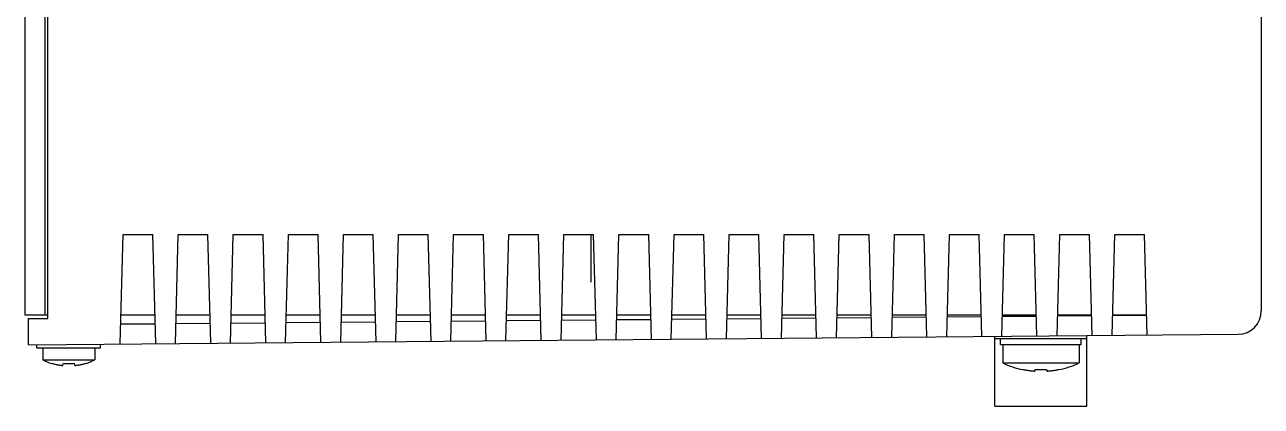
# Model space of a CAD drawing. Extents: x 0 to 34, y -0.3 to 21.7.
# Drawn here: x 6.37 to 12.68, y 6.74 to 8.69 of the extents above; entities that cross this region are included whole.
import ezdxf

# ---------------------------------------------------------------- set-up
doc = ezdxf.new("R2010")
doc.units = 0
doc.header["$LTSCALE"] = 1.87
doc.layers.get('0').update_dxf_attribs({"linetype": 'CONTINUOUS'})

msp = doc.modelspace()

# ---------------------------------------------------------------- linework, layer by layer
at = {"color": 7, "linetype": 'CONTINUOUS'}
for p, q in [((6.3693, 16.987), (6.3693, 7.212)), ((6.4743, 7.212), (6.4743, 16.987)), ((6.4881, 7.1933), (6.4881, 17.0056)), ((12.6818, 9.137), (12.6818, 7.2309)), ((6.8569, 7.0624), (6.8715, 7.6208)), ((6.8715, 7.6208), (7.0233, 7.6208)), ((7.0379, 7.064), (7.0233, 7.6208)), ((7.1382, 7.0648), (7.1528, 7.6208)), ((7.1528, 7.6208), (7.3046, 7.6208)), ((7.3191, 7.0664), (7.3046, 7.6208)), ((7.4195, 7.0673), (7.434, 7.6208)), ((7.434, 7.6208), (7.5858, 7.6208)), ((7.6003, 7.0689), (7.5858, 7.6208)), ((7.7009, 7.0697), (7.7153, 7.6208)), ((7.7153, 7.6208), (7.8671, 7.6208)), ((7.8815, 7.0713), (7.8671, 7.6208)), ((7.9822, 7.0722), (7.9965, 7.6208)), ((7.9965, 7.6208), (8.1483, 7.6208)), ((8.1627, 7.0738), (8.1483, 7.6208)), ((8.2635, 7.0747), (8.2778, 7.6208)), ((8.2778, 7.6208), (8.4296, 7.6208)), ((8.4438, 7.0762), (8.4296, 7.6208)), ((8.5448, 7.0771), (8.559, 7.6208)), ((8.559, 7.6208), (8.7108, 7.6208)), ((8.725, 7.0787), (8.7108, 7.6208)), ((8.8261, 7.0796), (8.8403, 7.6208)), ((8.8403, 7.6208), (8.9921, 7.6208)), ((9.0062, 7.0811), (8.9921, 7.6208)), ((9.1074, 7.082), (9.1215, 7.6208)), ((9.1215, 7.6208), (9.2733, 7.6208)), ((9.2606, 7.3782), (9.2606, 7.6208)), ((9.2874, 7.0836), (9.2733, 7.6208)), ((9.3887, 7.0845), (9.4028, 7.6208)), ((9.4028, 7.6208), (9.5546, 7.6208)), ((9.5686, 7.086), (9.5546, 7.6208)), ((9.6701, 7.0869), (9.684, 7.6208)), ((9.684, 7.6208), (9.8358, 7.6208)), ((9.8498, 7.0885), (9.8358, 7.6208)), ((9.9514, 7.0894), (9.9653, 7.6208)), ((9.9653, 7.6208), (10.1171, 7.6208)), ((10.131, 7.0909), (10.1171, 7.6208)), ((10.2327, 7.0918), (10.2465, 7.6208)), ((10.2465, 7.6208), (10.3983, 7.6208)), ((10.4121, 7.0934), (10.3983, 7.6208)), ((10.514, 7.0943), (10.5278, 7.6208)), ((10.5278, 7.6208), (10.6796, 7.6208)), ((10.6933, 7.0959), (10.6796, 7.6208)), ((10.7953, 7.0967), (10.809, 7.6208)), ((10.809, 7.6208), (10.9608, 7.6208)), ((10.9745, 7.0983), (10.9608, 7.6208)), ((11.0766, 7.0992), (11.0903, 7.6208)), ((11.0903, 7.6208), (11.2421, 7.6208)), ((11.2557, 7.1008), (11.2421, 7.6208)), ((11.3579, 7.1017), (11.3715, 7.6208)), ((11.3715, 7.6208), (11.5233, 7.6208)), ((11.5369, 7.1032), (11.5233, 7.6208)), ((11.6393, 7.1041), (11.6528, 7.6208)), ((11.6528, 7.6208), (11.8046, 7.6208)), ((11.8181, 7.1057), (11.8046, 7.6208)), ((11.9206, 7.1066), (11.934, 7.6208)), ((11.934, 7.6208), (12.0858, 7.6208)), ((12.0993, 7.1081), (12.0858, 7.6208)), ((6.3693, 7.212), (6.4881, 7.212)), ((6.8608, 7.212), (7.034, 7.212)), ((7.1421, 7.212), (7.3153, 7.212)), ((7.4233, 7.212), (7.5965, 7.212)), ((7.7046, 7.212), (7.8778, 7.212)), ((7.9858, 7.212), (8.159, 7.212)), ((8.2671, 7.212), (8.4403, 7.212)), ((8.5483, 7.212), (8.7215, 7.212)), ((8.8296, 7.212), (9.0031, 7.212)), ((9.1105, 7.212), (9.2843, 7.212)), ((9.3919, 7.212), (9.5655, 7.212)), ((9.6732, 7.212), (9.8467, 7.212)), ((9.9545, 7.212), (10.1279, 7.212)), ((10.2358, 7.212), (10.409, 7.212)), ((10.5171, 7.212), (10.6902, 7.212)), ((10.9719, 7.1986), (10.7979, 7.1971)), ((10.7984, 7.212), (10.9714, 7.212)), ((11.2531, 7.2011), (11.0793, 7.1995)), ((11.0797, 7.212), (11.2526, 7.212)), ((11.5343, 7.2035), (11.3606, 7.202)), ((11.3608, 7.212), (11.5338, 7.212)), ((11.8154, 7.206), (11.6419, 7.2045)), ((11.6424, 7.212), (11.8153, 7.212)), ((11.7912, 7.2058), (11.7912, 7.212)), ((12.0966, 7.2084), (11.9232, 7.2069)), ((11.9233, 7.212), (12.0965, 7.212)), ((6.3881, 7.1933), (6.4881, 7.1933)), ((6.3881, 7.0583), (6.3881, 7.1933)), ((7.0353, 7.1643), (6.8595, 7.1627)), ((7.3165, 7.1667), (7.1409, 7.1652)), ((7.5977, 7.1692), (7.4222, 7.1676)), ((7.8788, 7.1716), (7.7035, 7.1701)), ((8.16, 7.1741), (7.9848, 7.1725)), ((8.4412, 7.1765), (8.2661, 7.175)), ((8.7224, 7.179), (8.5474, 7.1775)), ((9.0036, 7.1814), (8.8287, 7.1799)), ((9.2848, 7.1839), (9.1101, 7.1824)), ((9.566, 7.1863), (9.3914, 7.1848)), ((9.8471, 7.1888), (9.6727, 7.1873)), ((10.1283, 7.1912), (9.954, 7.1897)), ((10.4095, 7.1937), (10.2353, 7.1922)), ((10.6907, 7.1962), (10.5166, 7.1946)), ((6.3881, 7.0583), (12.5641, 7.1122)), ((11.3224, 6.7445), (11.3224, 7.1013)), ((11.3224, 7.0907), (11.7912, 7.0907)), ((11.3506, 7.0595), (11.3506, 7.0907)), ((11.7631, 7.0595), (11.7631, 7.0907)), ((11.7912, 6.7445), (11.7912, 7.1054)), ((6.4318, 7.0432), (6.4318, 7.0587)), ((6.4318, 7.0432), (6.7568, 7.0432)), ((6.4618, 7.0432), (6.4618, 6.9807)), ((6.7268, 7.0432), (6.7268, 6.9807)), ((6.7568, 7.0432), (6.7568, 7.0615)), ((11.3506, 7.0595), (11.7631, 7.0595)), ((11.3618, 7.0595), (11.3618, 6.9657)), ((11.7518, 7.0595), (11.7518, 6.9657)), ((6.4618, 6.9807), (6.7268, 6.9807)), ((6.5062, 6.9629), (6.5071, 6.9639)), ((6.5071, 6.9639), (6.5111, 6.9627)), ((6.558, 6.9532), (6.5593, 6.9532)), ((6.5593, 6.9532), (6.5605, 6.9531)), ((6.5605, 6.9531), (6.5618, 6.953)), ((6.5646, 6.955), (6.5646, 6.9551)), ((6.5652, 6.9573), (6.566, 6.96)), ((6.566, 6.96), (6.5671, 6.9639)), ((6.6216, 6.9639), (6.6221, 6.9619)), ((6.6221, 6.9619), (6.6227, 6.96)), ((6.6227, 6.96), (6.6231, 6.9586)), ((6.6268, 6.953), (6.6281, 6.9531)), ((6.6281, 6.9531), (6.6294, 6.9532)), ((6.6294, 6.9532), (6.6306, 6.9532)), ((6.6775, 6.9627), (6.6815, 6.9639)), ((6.6815, 6.9639), (6.6824, 6.9629)), ((6.6824, 6.9629), (6.6824, 6.9629)), ((11.3618, 6.9657), (11.7518, 6.9657)), ((11.465, 6.9313), (11.4657, 6.9321)), ((11.5201, 6.9245), (11.522, 6.9244)), ((11.522, 6.9244), (11.524, 6.9243)), ((11.524, 6.9243), (11.5247, 6.9244)), ((11.5247, 6.9244), (11.5255, 6.9244)), ((11.5255, 6.9244), (11.5262, 6.9245)), ((11.5267, 6.926), (11.5267, 6.9262)), ((11.5281, 6.9312), (11.5283, 6.9321)), ((11.5853, 6.9321), (11.5855, 6.9312)), ((11.5858, 6.9301), (11.586, 6.9296)), ((11.5865, 6.9277), (11.5868, 6.9268)), ((11.5868, 6.9268), (11.5868, 6.9264)), ((11.5868, 6.9264), (11.5869, 6.9262)), ((11.5874, 6.9245), (11.5881, 6.9244)), ((11.5881, 6.9244), (11.5889, 6.9244)), ((11.5889, 6.9244), (11.5897, 6.9243)), ((11.5897, 6.9243), (11.5916, 6.9244)), ((11.5916, 6.9244), (11.5935, 6.9245)), ((11.648, 6.9321), (11.6485, 6.9315)), ((11.6485, 6.9315), (11.6486, 6.9313)), ((11.6486, 6.9313), (11.6487, 6.9313)), ((11.3224, 6.7445), (11.7912, 6.7445))]:
    msp.add_line(p, q, dxfattribs=at)
for points in [[(6.5111, 6.9627), (6.5148, 6.9617), (6.5185, 6.9607), (6.5222, 6.9598), (6.5259, 6.9589), (6.5294, 6.9581), (6.5329, 6.9574), (6.5363, 6.9567), (6.5397, 6.956), (6.5429, 6.9555), (6.5461, 6.9549), (6.5492, 6.9544)], [(6.5492, 6.9544), (6.5523, 6.954), (6.5552, 6.9536), (6.558, 6.9532)], [(6.5618, 6.953), (6.5622, 6.9531), (6.5629, 6.9531)], [(6.5629, 6.9531), (6.5633, 6.9532), (6.5637, 6.9532), (6.5641, 6.9532)], [(6.5641, 6.9532), (6.5642, 6.9537), (6.5643, 6.9541)], [(6.5643, 6.9541), (6.5644, 6.9546), (6.5646, 6.955)], [(6.5646, 6.9551), (6.5647, 6.9556), (6.5649, 6.9562)], [(6.5649, 6.9562), (6.5651, 6.9568), (6.5652, 6.9573)], [(6.5671, 6.9639), (6.5714, 6.9636), (6.5757, 6.9633)], [(6.5757, 6.9633), (6.5801, 6.9631), (6.5845, 6.963), (6.5889, 6.9629), (6.5934, 6.9629), (6.598, 6.9629), (6.6026, 6.963), (6.6072, 6.9631), (6.6119, 6.9633)], [(6.6119, 6.9633), (6.6167, 6.9636), (6.6216, 6.9639)], [(6.6231, 6.9586), (6.6233, 6.9578), (6.6234, 6.9573)], [(6.6234, 6.9573), (6.6237, 6.9562), (6.6239, 6.9554)], [(6.6239, 6.9554), (6.6241, 6.9548), (6.6243, 6.9542)], [(6.6243, 6.9542), (6.6245, 6.9537), (6.6245, 6.9532)], [(6.6245, 6.9532), (6.6249, 6.9532), (6.6253, 6.9532), (6.6257, 6.9531), (6.6261, 6.9531), (6.6268, 6.953)], [(6.6306, 6.9532), (6.6334, 6.9536), (6.6364, 6.954)], [(6.6364, 6.954), (6.6394, 6.9544), (6.6424, 6.9549), (6.6455, 6.9554), (6.6487, 6.956), (6.652, 6.9566), (6.6554, 6.9573), (6.6588, 6.958), (6.6624, 6.9588), (6.666, 6.9597), (6.6697, 6.9606), (6.6735, 6.9616), (6.6775, 6.9627)], [(11.4657, 6.9321), (11.4699, 6.9312), (11.474, 6.9305), (11.478, 6.9298), (11.482, 6.9291), (11.4859, 6.9285), (11.4897, 6.9279), (11.4934, 6.9274), (11.497, 6.9269), (11.5006, 6.9264), (11.5041, 6.926)], [(11.5041, 6.926), (11.5074, 6.9256), (11.5107, 6.9253), (11.514, 6.925), (11.5171, 6.9247), (11.5201, 6.9245)], [(11.5262, 6.9245), (11.5263, 6.9248), (11.5264, 6.9253), (11.5266, 6.9257), (11.5267, 6.926)], [(11.5267, 6.9262), (11.5269, 6.9268), (11.527, 6.9274)], [(11.527, 6.9274), (11.5272, 6.9281), (11.5274, 6.9288), (11.5276, 6.9295)], [(11.5276, 6.9295), (11.5279, 6.9303), (11.5281, 6.9312)], [(11.5283, 6.9321), (11.5331, 6.9318), (11.5378, 6.9316)], [(11.5378, 6.9316), (11.5425, 6.9315), (11.5473, 6.9314), (11.552, 6.9313), (11.5568, 6.9313), (11.5616, 6.9313), (11.5663, 6.9314), (11.5711, 6.9315), (11.5758, 6.9316)], [(11.5758, 6.9316), (11.5805, 6.9318), (11.5853, 6.9321)], [(11.5855, 6.9312), (11.5857, 6.9303), (11.5858, 6.9301)], [(11.586, 6.9296), (11.5862, 6.9288), (11.5864, 6.9281), (11.5865, 6.9277)], [(11.5869, 6.9262), (11.5871, 6.9257), (11.5872, 6.9253), (11.5874, 6.9248), (11.5874, 6.9245)], [(11.5935, 6.9245), (11.598, 6.9249), (11.6024, 6.9253)], [(11.6024, 6.9253), (11.6067, 6.9257), (11.6109, 6.9262), (11.615, 6.9267), (11.6189, 6.9272), (11.6227, 6.9277), (11.6263, 6.9283), (11.6298, 6.9288), (11.6332, 6.9293), (11.6364, 6.9299), (11.6395, 6.9304), (11.6424, 6.931)], [(11.6424, 6.931), (11.6453, 6.9315), (11.648, 6.9321)]]:
    msp.add_lwpolyline(points, dxfattribs=at)
for centre, radius, start, end in [((12.5631, 7.2309), 0.1187, 270.5, 360), ((6.5943, 7.246), 0.2965, 243.45871, 252.70932), ((6.5943, 7.246), 0.2965, 287.29068, 296.54129), ((11.5568, 7.3784), 0.4564, 244.70916, 258.39238), ((11.5568, 7.3784), 0.4564, 281.60762, 295.29084)]:
    msp.add_arc(centre, radius, start, end, dxfattribs=at)

doc.saveas('drawing.dxf')
